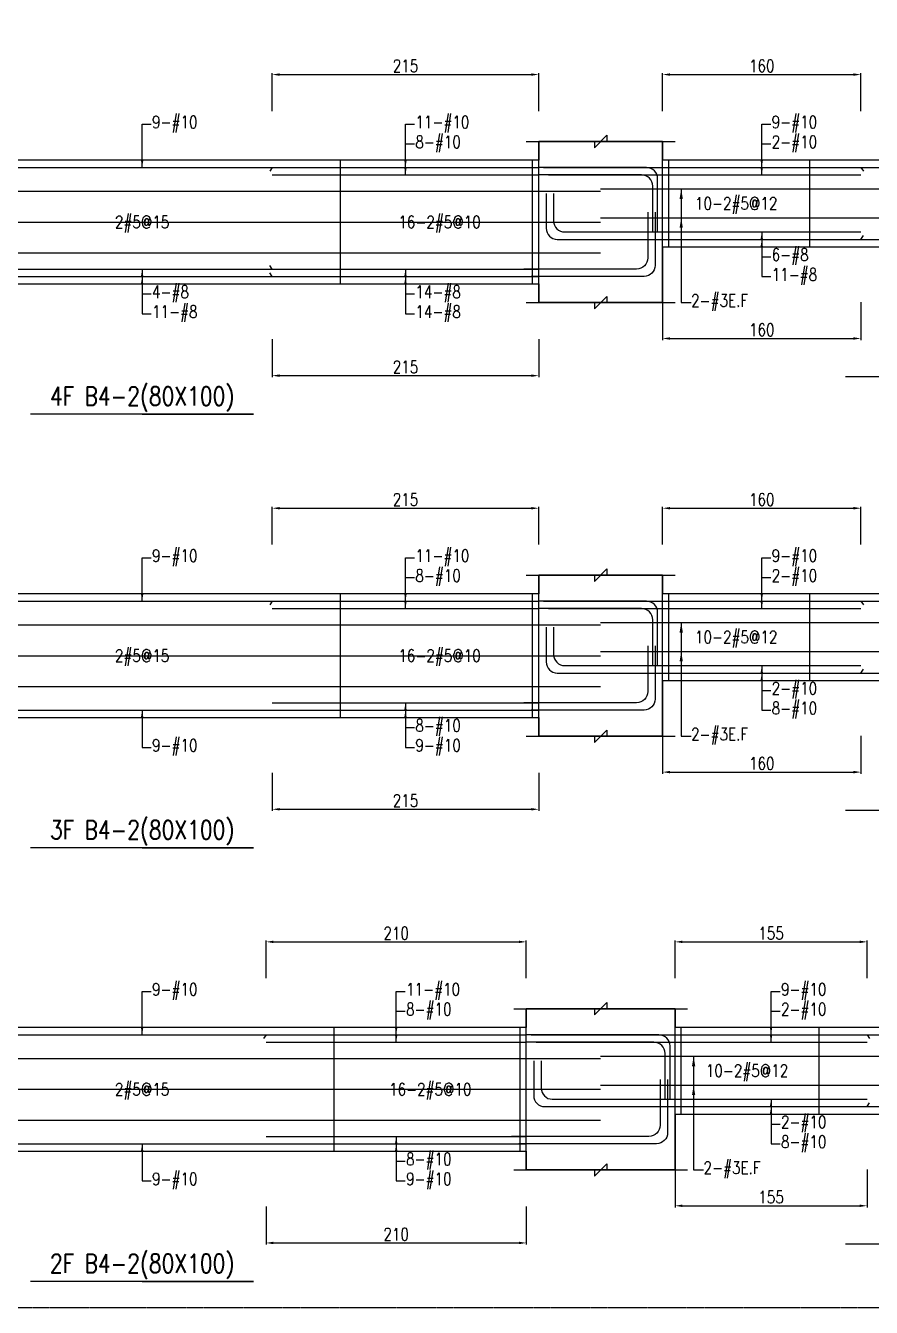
# Model space of a CAD drawing. Header units: millimetres. Extents: x 0 to 84580, y -12276 to 4373.
# Drawn here: x 31262 to 31945, y -3069 to -2034 of the extents above; entities that cross this region are included whole.
import ezdxf
from ezdxf.enums import TextEntityAlignment as Align

# ---------------------------------------------------------------- set-up
doc = ezdxf.new("R2010")
doc.units = ezdxf.units.MM
doc.header["$MEASUREMENT"] = 0
doc.linetypes.add('CENTER', pattern=[2, 1.25, -0.25, 0.25, -0.25])
for name, color, linetype in [('S-DIM', 2, 'Continuous'), ('S-GRID', 1, 'CENTER'), ('S-LEADER', 2, 'Continuous'), ('S-RC', 130, 'Continuous'), ('S-REINF', 6, 'Continuous'), ('S-TEXT', 2, 'Continuous')]:
    doc.layers.add(name, color=color, linetype=linetype)
doc.styles.add('CS4', font='romans.shx', dxfattribs={"width": 0.8, "bigfont": 'lsp.shx'})
doc.styles.get("Standard").update_dxf_attribs({"font": 'arial.ttf'})
doc.dimstyles.new('ISO-25', dxfattribs={"dimtxt": 2.5, "dimasz": 2.5, "dimexe": 1.25, "dimexo": 0.625, "dimtad": 1, "dimtxsty": 'Standard', "dimcen": 2.5, "dimadec": 0, "dimazin": 0, "dimtfac": 1, "dimtmove": 0, "dimatfit": 3, "dimfxl": 0, "dimarcsym": 0})

# ---------------------------------------------------------------- blocks, each defined once
blk = doc.blocks.new('*D856')
at = {"layer": 'DEFPOINTS', "color": 0, "transparency": 16777216}
for p in [(31666.1, -2774), (31456.1, -2804), (31666.1, -2804)]:
    blk.add_point(p, dxfattribs=at)
at = {"layer": 'S-DIM', "color": 0, "lineweight": -2, "transparency": 16777216}
for p, q in [((31456.1, -2803.4), (31456.1, -2772.8)), ((31462.1, -2774), (31660.1, -2774)), ((31666.1, -2803.4), (31666.1, -2772.8))]:
    blk.add_line(p, q, dxfattribs=at)
at = {"layer": 'S-DIM', "color": 0, "transparency": 16777216}
for points in [[(31462.1, -2773), (31462.1, -2775), (31456.1, -2774)], [(31660.1, -2773), (31660.1, -2775), (31666.1, -2774)]]:
    blk.add_solid(points, dxfattribs=at)
at = {"layer": 'S-DIM', "color": 0, "transparency": 16777216, "insert": (31561.1, -2767), "char_height": 10, "attachment_point": 5, "style": 'CS4'}
blk.add_mtext('210', dxfattribs=at)
blk = doc.blocks.new('*D858')
at = {"layer": 'DEFPOINTS', "color": 0, "transparency": 16777216}
for p in [(31456.1, -2987), (31666.1, -2987), (31666.1, -3017)]:
    blk.add_point(p, dxfattribs=at)
at = {"layer": 'S-DIM', "color": 0, "lineweight": -2, "transparency": 16777216}
for p, q in [((31456.1, -2987.6), (31456.1, -3018.3)), ((31666.1, -2987.6), (31666.1, -3018.3)), ((31462.1, -3017), (31660.1, -3017))]:
    blk.add_line(p, q, dxfattribs=at)
at = {"layer": 'S-DIM', "color": 0, "transparency": 16777216}
for points in [[(31462.1, -3016), (31462.1, -3018), (31456.1, -3017)], [(31660.1, -3016), (31660.1, -3018), (31666.1, -3017)]]:
    blk.add_solid(points, dxfattribs=at)
at = {"layer": 'S-DIM', "color": 0, "transparency": 16777216, "insert": (31561.1, -3010), "char_height": 10, "attachment_point": 5, "style": 'CS4'}
blk.add_mtext('210', dxfattribs=at)
blk = doc.blocks.new('*D846')
at = {"layer": 'DEFPOINTS', "color": 0, "transparency": 16777216}
for p in [(31676.1, -2424), (31461.1, -2454), (31676.1, -2454)]:
    blk.add_point(p, dxfattribs=at)
at = {"layer": 'S-DIM', "color": 0, "lineweight": -2, "transparency": 16777216}
for p, q in [((31461.1, -2453.4), (31461.1, -2422.8)), ((31467.1, -2424), (31670.1, -2424)), ((31676.1, -2453.4), (31676.1, -2422.8))]:
    blk.add_line(p, q, dxfattribs=at)
at = {"layer": 'S-DIM', "color": 0, "transparency": 16777216}
for points in [[(31467.1, -2423), (31467.1, -2425), (31461.1, -2424)], [(31670.1, -2423), (31670.1, -2425), (31676.1, -2424)]]:
    blk.add_solid(points, dxfattribs=at)
at = {"layer": 'S-DIM', "color": 0, "transparency": 16777216, "insert": (31568.6, -2417), "char_height": 10, "attachment_point": 5, "style": 'CS4'}
blk.add_mtext('215', dxfattribs=at)
blk = doc.blocks.new('*D848')
at = {"layer": 'DEFPOINTS', "color": 0, "transparency": 16777216}
for p in [(31461.1, -2637), (31676.1, -2637), (31676.1, -2667)]:
    blk.add_point(p, dxfattribs=at)
at = {"layer": 'S-DIM', "color": 0, "lineweight": -2, "transparency": 16777216}
for p, q in [((31461.1, -2637.6), (31461.1, -2668.3)), ((31676.1, -2637.6), (31676.1, -2668.3)), ((31467.1, -2667), (31670.1, -2667))]:
    blk.add_line(p, q, dxfattribs=at)
at = {"layer": 'S-DIM', "color": 0, "transparency": 16777216}
for points in [[(31467.1, -2666), (31467.1, -2668), (31461.1, -2667)], [(31670.1, -2666), (31670.1, -2668), (31676.1, -2667)]]:
    blk.add_solid(points, dxfattribs=at)
at = {"layer": 'S-DIM', "color": 0, "transparency": 16777216, "insert": (31568.6, -2660), "char_height": 10, "attachment_point": 5, "style": 'CS4'}
blk.add_mtext('215', dxfattribs=at)
blk = doc.blocks.new('*D850')
at = {"layer": 'DEFPOINTS', "color": 0, "transparency": 16777216}
for p in [(31676.1, -2074), (31461.1, -2104), (31676.1, -2104)]:
    blk.add_point(p, dxfattribs=at)
at = {"layer": 'S-DIM', "color": 0, "lineweight": -2, "transparency": 16777216}
for p, q in [((31461.1, -2103.4), (31461.1, -2072.8)), ((31467.1, -2074), (31670.1, -2074)), ((31676.1, -2103.4), (31676.1, -2072.8))]:
    blk.add_line(p, q, dxfattribs=at)
at = {"layer": 'S-DIM', "color": 0, "transparency": 16777216}
for points in [[(31467.1, -2073), (31467.1, -2075), (31461.1, -2074)], [(31670.1, -2073), (31670.1, -2075), (31676.1, -2074)]]:
    blk.add_solid(points, dxfattribs=at)
at = {"layer": 'S-DIM', "color": 0, "transparency": 16777216, "insert": (31568.6, -2067), "char_height": 10, "attachment_point": 5, "style": 'CS4'}
blk.add_mtext('215', dxfattribs=at)
blk = doc.blocks.new('*D852')
at = {"layer": 'DEFPOINTS', "color": 0, "transparency": 16777216}
for p in [(31461.1, -2287), (31676.1, -2287), (31676.1, -2317)]:
    blk.add_point(p, dxfattribs=at)
at = {"layer": 'S-DIM', "color": 0, "lineweight": -2, "transparency": 16777216}
for p, q in [((31461.1, -2287.6), (31461.1, -2318.3)), ((31676.1, -2287.6), (31676.1, -2318.3)), ((31467.1, -2317), (31670.1, -2317))]:
    blk.add_line(p, q, dxfattribs=at)
at = {"layer": 'S-DIM', "color": 0, "transparency": 16777216}
for points in [[(31467.1, -2316), (31467.1, -2318), (31461.1, -2317)], [(31670.1, -2316), (31670.1, -2318), (31676.1, -2317)]]:
    blk.add_solid(points, dxfattribs=at)
at = {"layer": 'S-DIM', "color": 0, "transparency": 16777216, "insert": (31568.6, -2310), "char_height": 10, "attachment_point": 5, "style": 'CS4'}
blk.add_mtext('215', dxfattribs=at)
blk = doc.blocks.new('*D869')
at = {"layer": 'DEFPOINTS', "color": 0, "transparency": 16777216}
for p in [(31941.1, -2774), (31786.1, -2804), (31941.1, -2804)]:
    blk.add_point(p, dxfattribs=at)
at = {"layer": 'S-DIM', "color": 0, "lineweight": -2, "transparency": 16777216}
for p, q in [((31786.1, -2803.4), (31786.1, -2772.8)), ((31792.1, -2774), (31935.1, -2774)), ((31941.1, -2803.4), (31941.1, -2772.8))]:
    blk.add_line(p, q, dxfattribs=at)
at = {"layer": 'S-DIM', "color": 0, "transparency": 16777216}
for points in [[(31792.1, -2773), (31792.1, -2775), (31786.1, -2774)], [(31935.1, -2773), (31935.1, -2775), (31941.1, -2774)]]:
    blk.add_solid(points, dxfattribs=at)
at = {"layer": 'S-DIM', "color": 0, "transparency": 16777216, "insert": (31863.6, -2767), "char_height": 10, "attachment_point": 5, "style": 'CS4'}
blk.add_mtext('155', dxfattribs=at)
blk = doc.blocks.new('*D871')
at = {"layer": 'DEFPOINTS', "color": 0, "transparency": 16777216}
for p in [(31786.1, -2957), (31941.1, -2957), (31941.1, -2987)]:
    blk.add_point(p, dxfattribs=at)
at = {"layer": 'S-DIM', "color": 0, "lineweight": -2, "transparency": 16777216}
for p, q in [((31786.1, -2957.6), (31786.1, -2988.3)), ((31941.1, -2957.6), (31941.1, -2988.3)), ((31792.1, -2987), (31935.1, -2987))]:
    blk.add_line(p, q, dxfattribs=at)
at = {"layer": 'S-DIM', "color": 0, "transparency": 16777216}
for points in [[(31792.1, -2986), (31792.1, -2988), (31786.1, -2987)], [(31935.1, -2986), (31935.1, -2988), (31941.1, -2987)]]:
    blk.add_solid(points, dxfattribs=at)
at = {"layer": 'S-DIM', "color": 0, "transparency": 16777216, "insert": (31863.6, -2980), "char_height": 10, "attachment_point": 5, "style": 'CS4'}
blk.add_mtext('155', dxfattribs=at)
blk = doc.blocks.new('*D873')
at = {"layer": 'DEFPOINTS', "color": 0, "transparency": 16777216}
for p in [(31936.1, -2424), (31776.1, -2454), (31936.1, -2454)]:
    blk.add_point(p, dxfattribs=at)
at = {"layer": 'S-DIM', "color": 0, "lineweight": -2, "transparency": 16777216}
for p, q in [((31776.1, -2453.4), (31776.1, -2422.8)), ((31782.1, -2424), (31930.1, -2424)), ((31936.1, -2453.4), (31936.1, -2422.8))]:
    blk.add_line(p, q, dxfattribs=at)
at = {"layer": 'S-DIM', "color": 0, "transparency": 16777216}
for points in [[(31782.1, -2423), (31782.1, -2425), (31776.1, -2424)], [(31930.1, -2423), (31930.1, -2425), (31936.1, -2424)]]:
    blk.add_solid(points, dxfattribs=at)
at = {"layer": 'S-DIM', "color": 0, "transparency": 16777216, "insert": (31856.1, -2417), "char_height": 10, "attachment_point": 5, "style": 'CS4'}
blk.add_mtext('160', dxfattribs=at)
blk = doc.blocks.new('*D875')
at = {"layer": 'DEFPOINTS', "color": 0, "transparency": 16777216}
for p in [(31776.1, -2607), (31936.1, -2607), (31936.1, -2637)]:
    blk.add_point(p, dxfattribs=at)
at = {"layer": 'S-DIM', "color": 0, "lineweight": -2, "transparency": 16777216}
for p, q in [((31776.1, -2607.6), (31776.1, -2638.3)), ((31936.1, -2607.6), (31936.1, -2638.3)), ((31782.1, -2637), (31930.1, -2637))]:
    blk.add_line(p, q, dxfattribs=at)
at = {"layer": 'S-DIM', "color": 0, "transparency": 16777216}
for points in [[(31782.1, -2636), (31782.1, -2638), (31776.1, -2637)], [(31930.1, -2636), (31930.1, -2638), (31936.1, -2637)]]:
    blk.add_solid(points, dxfattribs=at)
at = {"layer": 'S-DIM', "color": 0, "transparency": 16777216, "insert": (31856.1, -2630), "char_height": 10, "attachment_point": 5, "style": 'CS4'}
blk.add_mtext('160', dxfattribs=at)
blk = doc.blocks.new('*D883')
at = {"layer": 'DEFPOINTS', "color": 0, "transparency": 16777216}
for p in [(31936.1, -2074), (31776.1, -2104), (31936.1, -2104)]:
    blk.add_point(p, dxfattribs=at)
at = {"layer": 'S-DIM', "color": 0, "lineweight": -2, "transparency": 16777216}
for p, q in [((31776.1, -2103.4), (31776.1, -2072.8)), ((31782.1, -2074), (31930.1, -2074)), ((31936.1, -2103.4), (31936.1, -2072.8))]:
    blk.add_line(p, q, dxfattribs=at)
at = {"layer": 'S-DIM', "color": 0, "transparency": 16777216}
for points in [[(31782.1, -2073), (31782.1, -2075), (31776.1, -2074)], [(31930.1, -2073), (31930.1, -2075), (31936.1, -2074)]]:
    blk.add_solid(points, dxfattribs=at)
at = {"layer": 'S-DIM', "color": 0, "transparency": 16777216, "insert": (31856.1, -2067), "char_height": 10, "attachment_point": 5, "style": 'CS4'}
blk.add_mtext('160', dxfattribs=at)
blk = doc.blocks.new('*D885')
at = {"layer": 'DEFPOINTS', "color": 0, "transparency": 16777216}
for p in [(31776.1, -2257), (31936.1, -2257), (31936.1, -2287)]:
    blk.add_point(p, dxfattribs=at)
at = {"layer": 'S-DIM', "color": 0, "lineweight": -2, "transparency": 16777216}
for p, q in [((31776.1, -2257.6), (31776.1, -2288.3)), ((31936.1, -2257.6), (31936.1, -2288.3)), ((31782.1, -2287), (31930.1, -2287))]:
    blk.add_line(p, q, dxfattribs=at)
at = {"layer": 'S-DIM', "color": 0, "transparency": 16777216}
for points in [[(31782.1, -2286), (31782.1, -2288), (31776.1, -2287)], [(31930.1, -2286), (31930.1, -2288), (31936.1, -2287)]]:
    blk.add_solid(points, dxfattribs=at)
at = {"layer": 'S-DIM', "color": 0, "transparency": 16777216, "insert": (31856.1, -2280), "char_height": 10, "attachment_point": 5, "style": 'CS4'}
blk.add_mtext('160', dxfattribs=at)

msp = doc.modelspace()

# ---------------------------------------------------------------- linework, layer by layer
at = {"layer": 'S-GRID'}
msp.add_lwpolyline([(29374, -3069), (32603, -3069), (32603, -1000), (29374, -1000), (29374, -3069)], dxfattribs=at)
at = {"layer": 'S-RC'}
for points in [[(31666.096, -2128.007), (31721.096, -2128.018), (31721.095, -2133.018), (31731.097, -2123.02), (31731.096, -2128.02), (31786.096, -2128.031)], [(31666.096, -2128.007), (31721.096, -2128.018), (31721.095, -2133.018), (31731.097, -2123.02), (31731.096, -2128.02), (31786.096, -2128.031)], [(31676.096, -2243.007), (31676.096, -2258.007), (31776.096, -2258.007), (31776.096, -2128.007), (31676.096, -2128.007), (31676.096, -2143.007)], [(31776.096, -2213.007), (31776.096, -2258.007), (31676.096, -2258.007), (31676.096, -2128.007), (31776.096, -2128.007), (31776.096, -2143.007)], [(31676.096, -2143.007), (31036.096, -2143.007)], [(32251.096, -2143.007), (31776.096, -2143.007)], [(31776.096, -2213.007), (32251.096, -2213.007)], [(31036.096, -2243.007), (31676.096, -2243.007)], [(31666.096, -2258.007), (31721.096, -2258.018), (31721.095, -2263.018), (31731.097, -2253.02), (31731.096, -2258.02), (31786.096, -2258.031)], [(31666.096, -2258.007), (31721.096, -2258.018), (31721.095, -2263.018), (31731.097, -2253.02), (31731.096, -2258.02), (31786.096, -2258.031)], [(32013.596, -2318.007), (32103.596, -2318.007), (31923.596, -2318.007)], [(31356.096, -2348.007), (31446.096, -2348.007), (31266.096, -2348.007)], [(31666.096, -2478.007), (31721.096, -2478.018), (31721.095, -2483.018), (31731.097, -2473.02), (31731.096, -2478.02), (31786.096, -2478.031)], [(31666.096, -2478.007), (31721.096, -2478.018), (31721.095, -2483.018), (31731.097, -2473.02), (31731.096, -2478.02), (31786.096, -2478.031)], [(31676.096, -2593.007), (31676.096, -2608.007), (31776.096, -2608.007), (31776.096, -2478.007), (31676.096, -2478.007), (31676.096, -2493.007)], [(31776.096, -2563.007), (31776.096, -2608.007), (31676.096, -2608.007), (31676.096, -2478.007), (31776.096, -2478.007), (31776.096, -2493.007)], [(31676.096, -2493.007), (31036.096, -2493.007)], [(32251.096, -2493.007), (31776.096, -2493.007)], [(31776.096, -2563.007), (32251.096, -2563.007)], [(31036.096, -2593.007), (31676.096, -2593.007)], [(31666.096, -2608.007), (31721.096, -2608.018), (31721.095, -2613.018), (31731.097, -2603.02), (31731.096, -2608.02), (31786.096, -2608.031)], [(31666.096, -2608.007), (31721.096, -2608.018), (31721.095, -2613.018), (31731.097, -2603.02), (31731.096, -2608.02), (31786.096, -2608.031)], [(32013.596, -2668.007), (32103.596, -2668.007), (31923.596, -2668.007)], [(31356.096, -2698.007), (31446.096, -2698.007), (31266.096, -2698.007)], [(31656.096, -2828.007), (31721.096, -2828.02), (31721.095, -2833.02), (31731.097, -2823.022), (31731.096, -2828.022), (31796.096, -2828.035)], [(31656.096, -2828.007), (31721.096, -2828.02), (31721.095, -2833.02), (31731.097, -2823.022), (31731.096, -2828.022), (31796.096, -2828.035)], [(31666.096, -2943.007), (31666.096, -2958.007), (31786.096, -2958.007), (31786.096, -2828.007), (31666.096, -2828.007), (31666.096, -2843.007)], [(31786.096, -2913.007), (31786.096, -2958.007), (31666.096, -2958.007), (31666.096, -2828.007), (31786.096, -2828.007), (31786.096, -2843.007)], [(31666.096, -2843.007), (31046.096, -2843.007)], [(32251.096, -2843.007), (31786.096, -2843.007)], [(31786.096, -2913.007), (32251.096, -2913.007)], [(31046.096, -2943.007), (31666.096, -2943.007)], [(31656.096, -2958.007), (31721.096, -2958.02), (31721.095, -2963.02), (31731.097, -2953.022), (31731.096, -2958.022), (31796.096, -2958.035)], [(31656.096, -2958.007), (31721.096, -2958.02), (31721.095, -2963.02), (31731.097, -2953.022), (31731.096, -2958.022), (31796.096, -2958.035)], [(32013.596, -3018.007), (32103.596, -3018.007), (31923.596, -3018.007)], [(31356.096, -3048.007), (31446.096, -3048.007), (31266.096, -3048.007)]]:
    msp.add_lwpolyline(points, dxfattribs=at)
at = {"layer": 'S-REINF'}
for points in [[(31251.096, -2149.007), (31461.096, -2149.007)], [(31461.096, -2149.007), (31459.096, -2152.007)], [(31461.096, -2149.007), (31676.096, -2149.007)], [(31680.096, -2149.007), (31776.096, -2149.007)], [(31776.096, -2149.007), (31936.096, -2149.007)], [(31936.096, -2149.007), (31938.096, -2152.007)], [(31936.096, -2149.007), (32091.096, -2149.007)], [(31461.096, -2155.007), (31676.096, -2155.007)], [(31684.096, -2155.007), (31776.096, -2155.007)], [(31776.096, -2155.007), (31936.096, -2155.007)], [(31776.096, -2201.007), (31936.096, -2201.007)], [(31776.096, -2207.007), (31936.096, -2207.007)], [(31936.096, -2207.007), (31938.096, -2204.007)], [(31936.096, -2207.007), (32091.096, -2207.007)], [(31251.096, -2231.007), (31461.096, -2231.007)], [(31461.096, -2231.007), (31459.096, -2228.007)], [(31461.096, -2237.007), (31459.096, -2234.007)], [(31461.096, -2231.007), (31676.096, -2231.007)], [(31251.096, -2237.007), (31461.096, -2237.007)], [(31461.096, -2237.007), (31676.096, -2237.007)], [(31251.096, -2499.007), (31461.096, -2499.007)], [(31461.096, -2499.007), (31459.096, -2502.007)], [(31461.096, -2499.007), (31676.096, -2499.007)], [(31680.096, -2499.007), (31776.096, -2499.007)], [(31776.096, -2499.007), (31936.096, -2499.007)], [(31936.096, -2499.007), (31938.096, -2502.007)], [(31936.096, -2499.007), (32091.096, -2499.007)], [(31461.096, -2505.007), (31676.096, -2505.007)], [(31684.096, -2505.007), (31776.096, -2505.007)], [(31776.096, -2505.007), (31936.096, -2505.007)], [(31776.096, -2551.007), (31936.096, -2551.007)], [(31936.096, -2557.007), (31938.096, -2554.007)], [(31776.096, -2557.007), (31936.096, -2557.007)], [(31936.096, -2557.007), (32091.096, -2557.007)], [(31461.096, -2581.007), (31676.096, -2581.007)], [(31251.096, -2587.007), (31461.096, -2587.007)], [(31461.096, -2587.007), (31676.096, -2587.007)], [(31256.096, -2849.007), (31456.096, -2849.007)], [(31456.096, -2849.007), (31454.096, -2852.007)], [(31456.096, -2849.007), (31666.096, -2849.007)], [(31456.096, -2855.007), (31666.096, -2855.007)], [(31670.096, -2849.007), (31786.096, -2849.007)], [(31674.096, -2855.007), (31786.096, -2855.007)], [(31786.096, -2849.007), (31941.096, -2849.007)], [(31786.096, -2855.007), (31941.096, -2855.007)], [(31941.096, -2849.007), (31943.096, -2852.007)], [(31941.096, -2849.007), (32096.096, -2849.007)], [(31786.096, -2901.007), (31941.096, -2901.007)], [(31941.096, -2907.007), (31943.096, -2904.007)], [(31786.096, -2907.007), (31941.096, -2907.007)], [(31941.096, -2907.007), (32096.096, -2907.007)], [(31256.096, -2937.007), (31456.096, -2937.007)], [(31456.096, -2931.007), (31666.096, -2931.007)], [(31456.096, -2937.007), (31666.096, -2937.007)]]:
    msp.add_lwpolyline(points, dxfattribs=at)
at = {"layer": 'S-REINF', "color": 1}
for points in [[(31516.096, -2243.007), (31516.096, -2143.007)], [(31671.096, -2243.007), (31671.096, -2143.007)], [(31781.096, -2213.007), (31781.096, -2143.007)], [(31894.846, -2213.007), (31894.846, -2143.007)], [(30986.096, -2168.007), (31726.096, -2168.007)], [(31726.096, -2166.34), (32301.096, -2166.34)], [(30986.096, -2193.007), (31726.096, -2193.007)], [(31726.096, -2189.674), (32301.096, -2189.674)], [(30986.096, -2218.007), (31726.096, -2218.007)], [(31516.096, -2593.007), (31516.096, -2493.007)], [(31671.096, -2593.007), (31671.096, -2493.007)], [(31781.096, -2563.007), (31781.096, -2493.007)], [(31894.846, -2563.007), (31894.846, -2493.007)], [(30986.096, -2518.007), (31726.096, -2518.007)], [(31726.096, -2516.34), (32301.096, -2516.34)], [(30986.096, -2543.007), (31726.096, -2543.007)], [(31726.096, -2539.674), (32301.096, -2539.674)], [(30986.096, -2568.007), (31726.096, -2568.007)], [(31511.096, -2943.007), (31511.096, -2843.007)], [(31661.096, -2943.007), (31661.096, -2843.007)], [(31791.096, -2913.007), (31791.096, -2843.007)], [(31902.346, -2913.007), (31902.346, -2843.007)], [(30986.096, -2868.007), (31726.096, -2868.007)], [(31726.096, -2866.34), (32301.096, -2866.34)], [(30986.096, -2893.007), (31726.096, -2893.007)], [(31726.096, -2889.674), (32301.096, -2889.674)], [(30986.096, -2918.007), (31726.096, -2918.007)]]:
    msp.add_lwpolyline(points, dxfattribs=at)
at = {"layer": 'S-REINF'}
for points in [[(31772.096, -2201.007), (31772.096, -2158.007, 0.41421356), (31763.096, -2149.007), (31676.096, -2149.007)], [(31768.096, -2201.007), (31768.096, -2164.007, 0.41421356), (31759.096, -2155.007), (31676.096, -2155.007)], [(31682.096, -2170.007), (31682.096, -2198.007, 0.41421356), (31691.096, -2207.007), (31776.096, -2207.007)], [(31688.096, -2170.007), (31688.096, -2192.007, 0.41421356), (31697.096, -2201.007), (31776.096, -2201.007)], [(31764.096, -2185.007), (31764.096, -2222.007, -0.41421356), (31755.096, -2231.007), (31664.096, -2231.007)], [(31770.096, -2185.007), (31770.096, -2228.007, -0.41421356), (31761.096, -2237.007), (31670.096, -2237.007)], [(31772.096, -2551.007), (31772.096, -2508.007, 0.41421356), (31763.096, -2499.007), (31676.096, -2499.007)], [(31768.096, -2551.007), (31768.096, -2514.007, 0.41421356), (31759.096, -2505.007), (31676.096, -2505.007)], [(31682.096, -2520.007), (31682.096, -2548.007, 0.41421356), (31691.096, -2557.007), (31776.096, -2557.007)], [(31688.096, -2520.007), (31688.096, -2542.007, 0.41421356), (31697.096, -2551.007), (31776.096, -2551.007)], [(31764.096, -2535.007), (31764.096, -2572.007, -0.41421356), (31755.096, -2581.007), (31664.096, -2581.007)], [(31770.096, -2535.007), (31770.096, -2578.007, -0.41421356), (31761.096, -2587.007), (31670.096, -2587.007)], [(31782.096, -2901.007), (31782.096, -2858.007, 0.41421356), (31773.096, -2849.007), (31666.096, -2849.007)], [(31778.096, -2901.007), (31778.096, -2864.007, 0.41421356), (31769.096, -2855.007), (31666.096, -2855.007)], [(31672.096, -2870.007), (31672.096, -2898.007, 0.41421356), (31681.096, -2907.007), (31786.096, -2907.007)], [(31678.096, -2870.007), (31678.096, -2892.007, 0.41421356), (31687.096, -2901.007), (31786.096, -2901.007)], [(31774.096, -2885.007), (31774.096, -2922.007, -0.41421356), (31765.096, -2931.007), (31654.096, -2931.007)], [(31780.096, -2885.007), (31780.096, -2928.007, -0.41421356), (31771.096, -2937.007), (31660.096, -2937.007)]]:
    msp.add_lwpolyline(points, format="xyb", dxfattribs=at)

# ---------------------------------------------------------------- texts
at = {"layer": 'S-LEADER', "char_height": 10, "attachment_point": 4, "style": 'CS4'}
for s, insert in [('9-#10', (31364.096, -2114.007)), ('11-#10', (31576.596, -2114.007)), ('9-#10', (31864.096, -2114.007)), ('8-#10', (31576.596, -2130.007)), ('2-#10', (31864.096, -2130.007)), ('6-#8', (31864.096, -2221.007)), ('11-#8', (31864.096, -2237.007)), ('4-#8', (31364.096, -2251.007)), ('14-#8', (31576.596, -2251.007)), ('11-#8', (31364.096, -2267.007)), ('14-#8', (31576.596, -2267.007)), ('9-#10', (31364.096, -2464.007)), ('11-#10', (31576.596, -2464.007)), ('9-#10', (31864.096, -2464.007)), ('8-#10', (31576.596, -2480.007)), ('2-#10', (31864.096, -2480.007)), ('2-#10', (31864.096, -2571.007)), ('8-#10', (31864.096, -2587.007)), ('8-#10', (31576.596, -2601.007)), ('9-#10', (31364.096, -2617.007)), ('9-#10', (31576.596, -2617.007)), ('9-#10', (31364.096, -2814.007)), ('11-#10', (31569.096, -2814.007)), ('9-#10', (31871.596, -2814.007)), ('8-#10', (31569.096, -2830.007)), ('2-#10', (31871.596, -2830.007)), ('2-#10', (31871.596, -2921.007)), ('8-#10', (31871.596, -2937.007)), ('8-#10', (31569.096, -2951.007)), ('9-#10', (31364.096, -2967.007)), ('9-#10', (31569.096, -2967.007))]:
    msp.add_mtext(s, dxfattribs=dict(at, insert=insert))
at = {"layer": 'S-LEADER', "color": 3, "char_height": 10, "attachment_point": 4, "style": 'CS4'}
for insert in [(31799.096, -2258.007), (31799.096, -2608.007), (31809.096, -2958.007)]:
    msp.add_mtext('2-#3E.F', dxfattribs=dict(at, insert=insert))
at = {"layer": 'S-RC', "style": 'CS4', "width": 0.8}
for s, p in [('4F B4-2(80X100)', (31356.096, -2341.007)), ('3F B4-2(80X100)', (31356.096, -2691.007)), ('2F B4-2(80X100)', (31356.096, -3041.007))]:
    msp.add_text(s, height=15, dxfattribs=at).set_placement(p, align=Align.CENTER)
at = {"layer": 'S-TEXT', "color": 1, "style": 'CS4', "width": 0.8}
for s, p in [('10-2#5@12', (31835.471, -2183.007)), ('2#5@15', (31356.096, -2198.007)), ('16-2#5@10', (31596.096, -2198.007)), ('10-2#5@12', (31835.471, -2533.007)), ('2#5@15', (31356.096, -2548.007)), ('16-2#5@10', (31596.096, -2548.007)), ('10-2#5@12', (31844.221, -2883.007)), ('2#5@15', (31356.096, -2898.007)), ('16-2#5@10', (31588.596, -2898.007))]:
    msp.add_text(s, height=10, dxfattribs=at).set_placement(p, align=Align.CENTER)

# ---------------------------------------------------------------- dimensions: what is measured, and where the dimension line sits
at = {"layer": 'S-DIM'}
for p1, p2, distance, picture, middle in [((31461.096, -2104.007), (31676.096, -2104.007), 30, '*D850', (31568.596, -2067.007)), ((31776.096, -2104.007), (31936.096, -2104.007), 30, '*D883', (31856.096, -2067.007)), ((31776.096, -2257.007), (31936.096, -2257.007), -30, '*D885', (31856.096, -2280.007)), ((31461.096, -2287.007), (31676.096, -2287.007), -30, '*D852', (31568.596, -2310.007)), ((31461.096, -2454.007), (31676.096, -2454.007), 30, '*D846', (31568.596, -2417.007)), ((31776.096, -2454.007), (31936.096, -2454.007), 30, '*D873', (31856.096, -2417.007)), ((31776.096, -2607.007), (31936.096, -2607.007), -30, '*D875', (31856.096, -2630.007)), ((31461.096, -2637.007), (31676.096, -2637.007), -30, '*D848', (31568.596, -2660.007)), ((31456.096, -2804.007), (31666.096, -2804.007), 30, '*D856', (31561.096, -2767.007)), ((31786.096, -2804.007), (31941.096, -2804.007), 30, '*D869', (31863.596, -2767.007)), ((31786.096, -2957.007), (31941.096, -2957.007), -30, '*D871', (31863.596, -2980.007)), ((31456.096, -2987.007), (31666.096, -2987.007), -30, '*D858', (31561.096, -3010.007))]:
    dim = msp.add_aligned_dim(p1=p1, p2=p2, distance=distance, dimstyle='ISO-25', override={"dimtxt": 10, "dimasz": 6, "dimgap": 2, "dimtxsty": 'CS4'}, dxfattribs=at)
    dim.commit()
    dim.dimension.update_dxf_attribs({"geometry": picture, "text_midpoint": middle})

# ---------------------------------------------------------------- leaders
at = {"layer": 'S-LEADER', "annotation_type": 0, "has_hookline": 1, "hookline_direction": 0}
for points, override, text_width in [([(31356.096, -2149.007), (31356.096, -2114.007), (31363.471, -2114.007)], {"dimasz": 6, "dimtad": 0}, 38.476), ([(31568.596, -2149.007), (31568.596, -2114.007), (31575.971, -2114.007)], {"dimasz": 6, "dimtad": 0}, 44.952), ([(31856.096, -2149.007), (31856.096, -2114.007), (31863.471, -2114.007)], {"dimasz": 6, "dimtad": 0}, 38.476), ([(31568.596, -2155.007), (31568.596, -2130.007), (31575.971, -2130.007)], {"dimasz": 6, "dimtad": 0}, 38.476), ([(31856.096, -2155.007), (31856.096, -2130.007), (31863.471, -2130.007)], {"dimasz": 6, "dimtad": 0}, 38.476), ([(31791.096, -2189.674), (31791.096, -2258.007), (31798.471, -2258.007)], {"dimasz": 8, "dimtad": 0}, 49.524), ([(31856.096, -2201.007), (31856.096, -2221.007), (31863.471, -2221.007)], {"dimasz": 6, "dimtad": 0}, 30.476), ([(31856.096, -2207.007), (31856.096, -2237.007), (31863.471, -2237.007)], {"dimasz": 6, "dimtad": 0}, 37.333), ([(31356.096, -2231.007), (31356.096, -2251.007), (31363.471, -2251.007)], {"dimasz": 6, "dimtad": 0}, 30.857), ([(31568.596, -2231.007), (31568.596, -2251.007), (31575.971, -2251.007)], {"dimasz": 6, "dimtad": 0}, 37.333), ([(31356.096, -2237.007), (31356.096, -2267.007), (31363.471, -2267.007)], {"dimasz": 6, "dimtad": 0}, 37.333), ([(31568.596, -2237.007), (31568.596, -2267.007), (31575.971, -2267.007)], {"dimasz": 6, "dimtad": 0}, 37.333), ([(31356.096, -2499.007), (31356.096, -2464.007), (31363.471, -2464.007)], {"dimasz": 6, "dimtad": 0}, 38.476), ([(31568.596, -2499.007), (31568.596, -2464.007), (31575.971, -2464.007)], {"dimasz": 6, "dimtad": 0}, 44.952), ([(31856.096, -2499.007), (31856.096, -2464.007), (31863.471, -2464.007)], {"dimasz": 6, "dimtad": 0}, 38.476), ([(31568.596, -2505.007), (31568.596, -2480.007), (31575.971, -2480.007)], {"dimasz": 6, "dimtad": 0}, 38.476), ([(31856.096, -2505.007), (31856.096, -2480.007), (31863.471, -2480.007)], {"dimasz": 6, "dimtad": 0}, 38.476), ([(31791.096, -2539.674), (31791.096, -2608.007), (31798.471, -2608.007)], {"dimasz": 8, "dimtad": 0}, 49.524), ([(31856.096, -2551.007), (31856.096, -2571.007), (31863.471, -2571.007)], {"dimasz": 6, "dimtad": 0}, 38.476), ([(31856.096, -2557.007), (31856.096, -2587.007), (31863.471, -2587.007)], {"dimasz": 6, "dimtad": 0}, 38.476), ([(31568.596, -2581.007), (31568.596, -2601.007), (31575.971, -2601.007)], {"dimasz": 6, "dimtad": 0}, 38.476), ([(31356.096, -2587.007), (31356.096, -2617.007), (31363.471, -2617.007)], {"dimasz": 6, "dimtad": 0}, 38.476), ([(31568.596, -2587.007), (31568.596, -2617.007), (31575.971, -2617.007)], {"dimasz": 6, "dimtad": 0}, 38.476), ([(31356.096, -2849.007), (31356.096, -2814.007), (31363.471, -2814.007)], {"dimasz": 6, "dimtad": 0}, 38.476), ([(31561.096, -2849.007), (31561.096, -2814.007), (31568.471, -2814.007)], {"dimasz": 6, "dimtad": 0}, 44.952), ([(31863.596, -2849.007), (31863.596, -2814.007), (31870.971, -2814.007)], {"dimasz": 6, "dimtad": 0}, 38.476), ([(31561.096, -2855.007), (31561.096, -2830.007), (31568.471, -2830.007)], {"dimasz": 6, "dimtad": 0}, 38.476), ([(31863.596, -2855.007), (31863.596, -2830.007), (31870.971, -2830.007)], {"dimasz": 6, "dimtad": 0}, 38.476), ([(31801.096, -2889.674), (31801.096, -2958.007), (31808.471, -2958.007)], {"dimasz": 8, "dimtad": 0}, 49.524), ([(31863.596, -2901.007), (31863.596, -2921.007), (31870.971, -2921.007)], {"dimasz": 6, "dimtad": 0}, 38.476), ([(31863.596, -2907.007), (31863.596, -2937.007), (31870.971, -2937.007)], {"dimasz": 6, "dimtad": 0}, 38.476), ([(31356.096, -2937.007), (31356.096, -2967.007), (31363.471, -2967.007)], {"dimasz": 6, "dimtad": 0}, 38.476), ([(31561.096, -2931.007), (31561.096, -2951.007), (31568.471, -2951.007)], {"dimasz": 6, "dimtad": 0}, 38.476), ([(31561.096, -2937.007), (31561.096, -2967.007), (31568.471, -2967.007)], {"dimasz": 6, "dimtad": 0}, 38.476)]:
    msp.add_leader(points, dimstyle='ISO-25', override=override, dxfattribs=dict(at, text_width=text_width))
at = {"layer": 'S-LEADER'}
for points in [[(31791.096, -2166.34), (31791.096, -2258.007), (31799.096, -2258.007)], [(31791.096, -2516.34), (31791.096, -2608.007), (31799.096, -2608.007)], [(31801.096, -2866.34), (31801.096, -2958.007), (31809.096, -2958.007)]]:
    msp.add_leader(points, dimstyle='ISO-25', override={"dimasz": 8}, dxfattribs=at)

doc.saveas('drawing.dxf')
